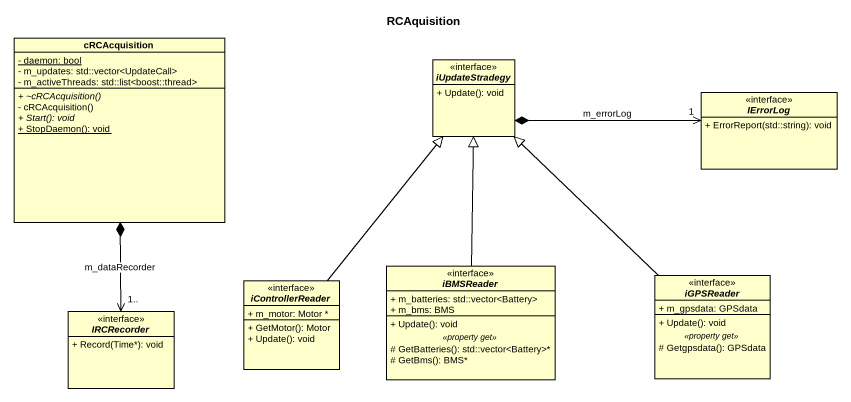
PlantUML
@startuml
title RCAquisition
hide circle
hide empty members
skinparam classAttributeIconSize 0
class cRCAcquisition {
  {static} - daemon: bool
  - m_updates: std::vector<UpdateCall>
  - m_activeThreads: std::list<boost::thread>
  {abstract} + ~cRCAcquisition()
  - cRCAcquisition()
  {abstract} + Start(): void
  {static} + StopDaemon(): void
}
interface iUpdateStradegy <<interface>> {
  + Update(): void
}
interface IErrorLog <<interface>> {
  + ErrorReport(std::string): void
}
interface iBMSReader <<interface>> {
  + m_batteries: std::vector<Battery>
  + m_bms: BMS
  --
  + Update(): void
  .. <<property get>> ..
  # GetBatteries(): std::vector<Battery>*
  # GetBms(): BMS*
}
interface IRCRecorder <<interface>> {
  + Record(Time*): void
}
interface iControllerReader <<interface>> {
  + m_motor: Motor *
  + GetMotor(): Motor
  + Update(): void
}
interface iGPSReader <<interface>> {
  + m_gpsdata: GPSdata
  --
  + Update(): void
  .. <<property get>> ..
  # Getgpsdata(): GPSdata
}
cRCAcquisition *--> "1.." IRCRecorder : m_dataRecorder
iUpdateStradegy *-right-> "1" IErrorLog : m_errorLog
iBMSReader -up-|> iUpdateStradegy
iControllerReader -up-|> iUpdateStradegy
iGPSReader -up-|> iUpdateStradegy
@enduml
